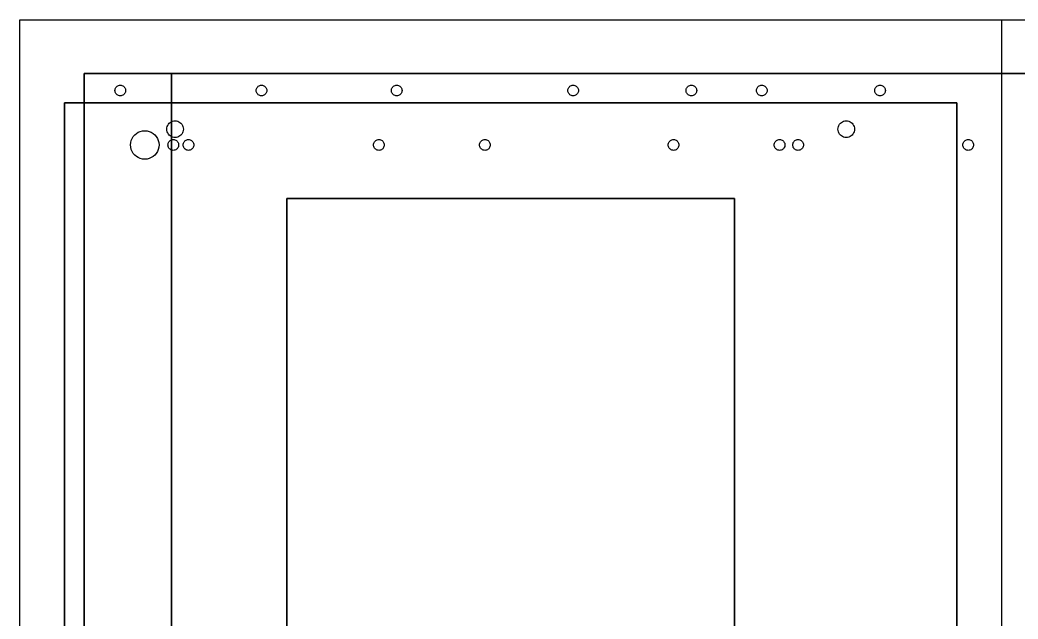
# Model space of a CAD drawing. Header units: metres. Extents: x 0 to 978, y 848 to 2000.
# Drawn here: x 0 to 292.9, y 1824.3 to 2000 of the extents above; entities that cross this region are included whole.
import ezdxf

# ---------------------------------------------------------------- set-up
doc = ezdxf.new("R2010")
doc.units = ezdxf.units.M

msp = doc.modelspace()

# ---------------------------------------------------------------- linework, layer by layer
for p, q in [((0, 2000), (288, 2000)), ((0, 1465.04), (0, 2000)), ((0, 2000), (414.72, 2000)), ((0, 1654.4), (0, 2000)), ((0, 2000), (414.72, 2000)), ((0, 1654.4), (0, 2000)), ((0, 2000), (978.48, 2000)), ((0, 1654.4), (0, 2000)), ((0, 2000), (414.72, 2000)), ((0, 1654.4), (0, 2000)), ((0, 2000), (414.72, 2000)), ((0, 1654.4), (0, 2000)), ((0, 2000), (414.72, 2000)), ((0, 1654.4), (0, 2000)), ((0, 2000), (414.72, 2000)), ((0, 1654.4), (0, 2000)), ((0, 2000), (288, 2000)), ((0, 1465.04), (0, 2000)), ((0, 2000), (288, 2000)), ((0, 848), (0, 2000)), ((0, 2000), (288, 2000)), ((0, 848), (0, 2000)), ((288, 2000), (288, 1465.04)), ((288, 2000), (288, 1465.04)), ((288, 2000), (288, 848)), ((288, 2000), (288, 848)), ((395.87, 1984.29), (18.85, 1984.29)), ((18.85, 1984.29), (18.85, 1984.29)), ((18.85, 1984.29), (395.87, 1984.29)), ((18.85, 1670.11), (18.85, 1984.29)), ((18.85, 1984.29), (18.85, 1984.29)), ((18.85, 1984.29), (18.85, 1670.11)), ((395.87, 1984.29), (18.85, 1984.29)), ((18.85, 1984.29), (18.85, 1670.11)), ((395.87, 1984.29), (18.85, 1984.29)), ((18.85, 1984.29), (18.85, 1670.11)), ((18.85, 1670.11), (18.85, 1984.29)), ((18.85, 1984.29), (18.85, 1984.29)), ((18.85, 1984.29), (18.85, 1670.11)), ((18.85, 1670.11), (18.85, 1984.29)), ((18.85, 1984.29), (395.87, 1984.29)), ((18.85, 1984.29), (395.87, 1984.29)), ((395.87, 1984.29), (18.85, 1984.29)), ((18.85, 1670.11), (18.85, 1984.29)), ((18.85, 1984.29), (395.87, 1984.29)), ((395.87, 1984.29), (18.85, 1984.29)), ((18.85, 1984.29), (18.85, 1670.11)), ((395.87, 1984.29), (18.85, 1984.29)), ((18.85, 1984.29), (18.85, 1984.29)), ((18.85, 1984.29), (395.87, 1984.29)), ((18.85, 1670.11), (18.85, 1984.29)), ((18.85, 1984.29), (18.85, 1984.29)), ((18.85, 1984.29), (18.85, 1670.11)), ((395.87, 1984.29), (18.85, 1984.29)), ((18.85, 1984.29), (18.85, 1670.11)), ((395.87, 1984.29), (18.85, 1984.29)), ((18.85, 1984.29), (18.85, 1984.29)), ((18.85, 1984.29), (395.87, 1984.29)), ((18.85, 1670.11), (18.85, 1984.29)), ((18.85, 1984.29), (18.85, 1984.29)), ((18.85, 1984.29), (18.85, 1670.11)), ((395.87, 1984.29), (18.85, 1984.29)), ((18.85, 1984.29), (18.85, 1670.11)), ((395.87, 1984.29), (18.85, 1984.29)), ((18.85, 1984.29), (18.85, 1670.11)), ((395.87, 1984.29), (18.85, 1984.29)), ((18.85, 1984.29), (18.85, 1984.29)), ((18.85, 1984.29), (395.87, 1984.29)), ((18.85, 1670.11), (18.85, 1984.29)), ((18.85, 1984.29), (18.85, 1984.29)), ((18.85, 1984.29), (18.85, 1670.11)), ((395.87, 1984.29), (18.85, 1984.29)), ((18.85, 1984.29), (18.85, 1670.11)), ((395.87, 1984.29), (18.85, 1984.29)), ((18.85, 1984.29), (18.85, 1670.11)), ((395.87, 1984.29), (18.85, 1984.29)), ((18.85, 1984.29), (18.85, 1984.29)), ((18.85, 1984.29), (395.87, 1984.29)), ((18.85, 1670.11), (18.85, 1984.29)), ((18.85, 1984.29), (18.85, 1984.29)), ((18.85, 1984.29), (18.85, 1670.11)), ((395.87, 1984.29), (18.85, 1984.29)), ((18.85, 1984.29), (18.85, 1670.11)), ((395.87, 1984.29), (18.85, 1984.29)), ((18.85, 1984.29), (18.85, 1670.11)), ((44.48, 1670.11), (44.48, 1984.29)), ((44.48, 1984.29), (44.48, 1984.29)), ((44.48, 1984.29), (44.48, 1670.11)), ((934, 1984.29), (44.48, 1984.29)), ((44.48, 1984.29), (44.48, 1984.29)), ((44.48, 1984.29), (934, 1984.29)), ((44.48, 1670.11), (44.48, 1984.29)), ((44.48, 1984.29), (934, 1984.29)), ((934, 1984.29), (44.48, 1984.29)), ((44.48, 1984.29), (44.48, 1670.11)), ((13.09, 1975.68), (13.09, 1975.68)), ((13.09, 1975.68), (274.91, 1975.68)), ((274.91, 1975.68), (13.09, 1975.68)), ((13.09, 1489.36), (13.09, 1975.68)), ((13.09, 1975.68), (13.09, 1975.68)), ((13.09, 1975.68), (13.09, 1489.36)), ((13.09, 1489.36), (13.09, 1975.68)), ((13.09, 1975.68), (274.91, 1975.68)), ((13.09, 1489.36), (13.09, 1975.68)), ((13.09, 1975.68), (274.91, 1975.68)), ((13.09, 1975.68), (13.09, 1975.68)), ((13.09, 1975.68), (274.91, 1975.68)), ((274.91, 1975.68), (13.09, 1975.68)), ((13.09, 1489.36), (13.09, 1975.68)), ((13.09, 1975.68), (13.09, 1975.68)), ((13.09, 1975.68), (13.09, 1489.36)), ((13.09, 1489.36), (13.09, 1975.68)), ((13.09, 1975.68), (274.91, 1975.68)), ((13.09, 1489.36), (13.09, 1975.68)), ((13.09, 1975.68), (274.91, 1975.68)), ((274.91, 1975.68), (274.91, 1975.68)), ((274.91, 1489.36), (274.91, 1975.68)), ((274.91, 1975.68), (274.91, 1975.68)), ((274.91, 1975.68), (274.91, 1489.36)), ((274.91, 1975.68), (274.91, 1489.36)), ((274.91, 1975.68), (274.91, 1489.36)), ((274.91, 1975.68), (274.91, 1975.68)), ((274.91, 1489.36), (274.91, 1975.68)), ((274.91, 1975.68), (274.91, 1975.68)), ((274.91, 1975.68), (274.91, 1489.36)), ((274.91, 1975.68), (274.91, 1489.36)), ((274.91, 1975.68), (274.91, 1489.36)), ((78.32, 1947.64), (78.32, 900.36)), ((78.32, 900.36), (78.32, 1947.64)), ((78.32, 1947.64), (78.32, 900.36)), ((209.68, 1947.64), (78.32, 1947.64)), ((78.32, 1947.64), (209.68, 1947.64)), ((209.68, 1947.64), (78.32, 1947.64)), ((78.32, 1947.64), (78.32, 900.36)), ((209.68, 1947.64), (78.32, 1947.64)), ((78.32, 900.36), (78.32, 1947.64)), ((78.32, 1947.64), (209.68, 1947.64)), ((209.68, 1947.64), (78.32, 1947.64)), ((78.32, 1947.64), (78.32, 1947.64)), ((78.32, 1947.64), (209.68, 1947.64)), ((78.32, 1947.64), (78.32, 1947.64)), ((78.32, 1947.64), (78.32, 900.36)), ((78.32, 900.36), (78.32, 1947.64)), ((78.32, 900.36), (78.32, 1947.64)), ((78.32, 1947.64), (209.68, 1947.64)), ((209.68, 900.36), (209.68, 1947.64)), ((209.68, 1947.64), (209.68, 1947.64)), ((209.68, 1947.64), (209.68, 900.36)), ((209.68, 900.36), (209.68, 1947.64)), ((209.68, 900.36), (209.68, 1947.64)), ((209.68, 1947.64), (209.68, 1947.64)), ((209.68, 1947.64), (209.68, 900.36)), ((209.68, 900.36), (209.68, 1947.64)), ((209.68, 1947.64), (209.68, 900.36)), ((209.68, 1947.64), (209.68, 1947.64)), ((209.68, 1947.64), (209.68, 900.36))]:
    msp.add_line(p, q)
for points in [[(27.87, 1979.32), (27.89, 1979.57), (27.95, 1979.81), (28.05, 1980.04), (28.17, 1980.24), (28.33, 1980.43), (28.51, 1980.58), (28.72, 1980.71), (28.94, 1980.81), (29.19, 1980.87), (29.44, 1980.89)], [(29.44, 1980.89), (29.69, 1980.87), (29.94, 1980.81), (30.16, 1980.71), (30.37, 1980.58), (30.55, 1980.43), (30.71, 1980.24), (30.83, 1980.04), (30.93, 1979.81), (30.99, 1979.57), (31.01, 1979.32)], [(69.31, 1979.32), (69.33, 1979.57), (69.39, 1979.81), (69.49, 1980.04), (69.61, 1980.24), (69.77, 1980.43), (69.95, 1980.58), (70.16, 1980.71), (70.38, 1980.81), (70.63, 1980.87), (70.88, 1980.89)], [(70.88, 1980.89), (71.13, 1980.87), (71.38, 1980.81), (71.6, 1980.71), (71.81, 1980.58), (71.99, 1980.43), (72.15, 1980.24), (72.27, 1980.04), (72.37, 1979.81), (72.43, 1979.57), (72.45, 1979.32)], [(108.99, 1979.32), (109.01, 1979.57), (109.07, 1979.81), (109.16, 1980.04), (109.29, 1980.24), (109.45, 1980.43), (109.63, 1980.58), (109.84, 1980.71), (110.06, 1980.81), (110.3, 1980.87), (110.56, 1980.89)], [(110.56, 1980.89), (110.81, 1980.87), (111.05, 1980.81), (111.28, 1980.71), (111.48, 1980.58), (111.67, 1980.43), (111.82, 1980.24), (111.95, 1980.04), (112.05, 1979.81), (112.1, 1979.57), (112.12, 1979.32)], [(160.76, 1979.32), (160.78, 1979.57), (160.84, 1979.81), (160.93, 1980.04), (161.06, 1980.24), (161.22, 1980.43), (161.4, 1980.58), (161.6, 1980.71), (161.83, 1980.81), (162.07, 1980.87), (162.32, 1980.89)], [(162.32, 1980.89), (162.58, 1980.87), (162.82, 1980.81), (163.05, 1980.71), (163.25, 1980.58), (163.43, 1980.43), (163.59, 1980.24), (163.72, 1980.04), (163.81, 1979.81), (163.87, 1979.57), (163.89, 1979.32)], [(195.46, 1979.32), (195.48, 1979.57), (195.54, 1979.81), (195.64, 1980.04), (195.77, 1980.24), (195.92, 1980.43), (196.11, 1980.58), (196.31, 1980.71), (196.54, 1980.81), (196.78, 1980.87), (197.03, 1980.89)], [(197.03, 1980.89), (197.29, 1980.87), (197.53, 1980.81), (197.75, 1980.71), (197.96, 1980.58), (198.14, 1980.43), (198.3, 1980.24), (198.43, 1980.04), (198.52, 1979.81), (198.58, 1979.57), (198.6, 1979.32)], [(216.12, 1979.32), (216.14, 1979.57), (216.2, 1979.81), (216.29, 1980.04), (216.42, 1980.24), (216.58, 1980.43), (216.76, 1980.58), (216.97, 1980.71), (217.19, 1980.81), (217.43, 1980.87), (217.69, 1980.89)], [(216.12, 1979.32), (216.14, 1979.57), (216.2, 1979.81), (216.29, 1980.04), (216.42, 1980.24), (216.58, 1980.43), (216.76, 1980.58), (216.97, 1980.71), (217.19, 1980.81), (217.43, 1980.87), (217.69, 1980.89)], [(216.12, 1979.32), (216.14, 1979.57), (216.2, 1979.81), (216.29, 1980.04), (216.42, 1980.24), (216.58, 1980.43), (216.76, 1980.58), (216.97, 1980.71), (217.19, 1980.81), (217.43, 1980.87), (217.69, 1980.89)], [(217.69, 1980.89), (217.94, 1980.87), (218.18, 1980.81), (218.41, 1980.71), (218.61, 1980.58), (218.8, 1980.43), (218.95, 1980.24), (219.08, 1980.04), (219.18, 1979.81), (219.24, 1979.57), (219.26, 1979.32)], [(217.69, 1980.89), (217.94, 1980.87), (218.18, 1980.81), (218.41, 1980.71), (218.61, 1980.58), (218.8, 1980.43), (218.95, 1980.24), (219.08, 1980.04), (219.18, 1979.81), (219.24, 1979.57), (219.26, 1979.32)], [(217.69, 1980.89), (217.94, 1980.87), (218.18, 1980.81), (218.41, 1980.71), (218.61, 1980.58), (218.8, 1980.43), (218.95, 1980.24), (219.08, 1980.04), (219.18, 1979.81), (219.24, 1979.57), (219.26, 1979.32)], [(250.83, 1979.32), (250.85, 1979.57), (250.91, 1979.81), (251, 1980.04), (251.13, 1980.24), (251.29, 1980.43), (251.47, 1980.58), (251.67, 1980.71), (251.9, 1980.81), (252.14, 1980.87), (252.4, 1980.89)], [(250.83, 1979.32), (250.85, 1979.57), (250.91, 1979.81), (251, 1980.04), (251.13, 1980.24), (251.29, 1980.43), (251.47, 1980.58), (251.67, 1980.71), (251.9, 1980.81), (252.14, 1980.87), (252.4, 1980.89)], [(250.83, 1979.32), (250.85, 1979.57), (250.91, 1979.81), (251, 1980.04), (251.13, 1980.24), (251.29, 1980.43), (251.47, 1980.58), (251.67, 1980.71), (251.9, 1980.81), (252.14, 1980.87), (252.4, 1980.89)], [(252.4, 1980.89), (252.65, 1980.87), (252.89, 1980.81), (253.12, 1980.71), (253.32, 1980.58), (253.5, 1980.43), (253.66, 1980.24), (253.79, 1980.04), (253.88, 1979.81), (253.94, 1979.57), (253.96, 1979.32)], [(252.4, 1980.89), (252.65, 1980.87), (252.89, 1980.81), (253.12, 1980.71), (253.32, 1980.58), (253.5, 1980.43), (253.66, 1980.24), (253.79, 1980.04), (253.88, 1979.81), (253.94, 1979.57), (253.96, 1979.32)], [(252.4, 1980.89), (252.65, 1980.87), (252.89, 1980.81), (253.12, 1980.71), (253.32, 1980.58), (253.5, 1980.43), (253.66, 1980.24), (253.79, 1980.04), (253.88, 1979.81), (253.94, 1979.57), (253.96, 1979.32)], [(29.44, 1977.75), (29.19, 1977.77), (28.94, 1977.83), (28.72, 1977.92), (28.51, 1978.05), (28.33, 1978.21), (28.17, 1978.39), (28.05, 1978.59), (27.95, 1978.82), (27.89, 1979.06), (27.87, 1979.32)], [(31.01, 1979.32), (30.99, 1979.06), (30.93, 1978.82), (30.83, 1978.59), (30.71, 1978.39), (30.55, 1978.21), (30.37, 1978.05), (30.16, 1977.92), (29.94, 1977.83), (29.69, 1977.77), (29.44, 1977.75)], [(70.88, 1977.75), (70.63, 1977.77), (70.38, 1977.83), (70.16, 1977.92), (69.95, 1978.05), (69.77, 1978.21), (69.61, 1978.39), (69.49, 1978.59), (69.39, 1978.82), (69.33, 1979.06), (69.31, 1979.32)], [(72.45, 1979.32), (72.43, 1979.06), (72.37, 1978.82), (72.27, 1978.59), (72.15, 1978.39), (71.99, 1978.21), (71.81, 1978.05), (71.6, 1977.92), (71.38, 1977.83), (71.13, 1977.77), (70.88, 1977.75)], [(110.56, 1977.75), (110.3, 1977.77), (110.06, 1977.83), (109.84, 1977.92), (109.63, 1978.05), (109.45, 1978.21), (109.29, 1978.39), (109.16, 1978.59), (109.07, 1978.82), (109.01, 1979.06), (108.99, 1979.32)], [(112.12, 1979.32), (112.1, 1979.06), (112.05, 1978.82), (111.95, 1978.59), (111.82, 1978.39), (111.67, 1978.21), (111.48, 1978.05), (111.28, 1977.92), (111.05, 1977.83), (110.81, 1977.77), (110.56, 1977.75)], [(162.32, 1977.75), (162.07, 1977.77), (161.83, 1977.83), (161.6, 1977.92), (161.4, 1978.05), (161.22, 1978.21), (161.06, 1978.39), (160.93, 1978.59), (160.84, 1978.82), (160.78, 1979.06), (160.76, 1979.32)], [(163.89, 1979.32), (163.87, 1979.06), (163.81, 1978.82), (163.72, 1978.59), (163.59, 1978.39), (163.43, 1978.21), (163.25, 1978.05), (163.05, 1977.92), (162.82, 1977.83), (162.58, 1977.77), (162.32, 1977.75)], [(197.03, 1977.75), (196.78, 1977.77), (196.54, 1977.83), (196.31, 1977.92), (196.11, 1978.05), (195.92, 1978.21), (195.77, 1978.39), (195.64, 1978.59), (195.54, 1978.82), (195.48, 1979.06), (195.46, 1979.32)], [(198.6, 1979.32), (198.58, 1979.06), (198.52, 1978.82), (198.43, 1978.59), (198.3, 1978.39), (198.14, 1978.21), (197.96, 1978.05), (197.75, 1977.92), (197.53, 1977.83), (197.29, 1977.77), (197.03, 1977.75)], [(217.69, 1977.75), (217.43, 1977.77), (217.19, 1977.83), (216.97, 1977.92), (216.76, 1978.05), (216.58, 1978.21), (216.42, 1978.39), (216.29, 1978.59), (216.2, 1978.82), (216.14, 1979.06), (216.12, 1979.32)], [(217.69, 1977.75), (217.43, 1977.77), (217.19, 1977.83), (216.97, 1977.92), (216.76, 1978.05), (216.58, 1978.21), (216.42, 1978.39), (216.29, 1978.59), (216.2, 1978.82), (216.14, 1979.06), (216.12, 1979.32)], [(217.69, 1977.75), (217.43, 1977.77), (217.19, 1977.83), (216.97, 1977.92), (216.76, 1978.05), (216.58, 1978.21), (216.42, 1978.39), (216.29, 1978.59), (216.2, 1978.82), (216.14, 1979.06), (216.12, 1979.32)], [(219.26, 1979.32), (219.24, 1979.06), (219.18, 1978.82), (219.08, 1978.59), (218.95, 1978.39), (218.8, 1978.21), (218.61, 1978.05), (218.41, 1977.92), (218.18, 1977.83), (217.94, 1977.77), (217.69, 1977.75)], [(219.26, 1979.32), (219.24, 1979.06), (219.18, 1978.82), (219.08, 1978.59), (218.95, 1978.39), (218.8, 1978.21), (218.61, 1978.05), (218.41, 1977.92), (218.18, 1977.83), (217.94, 1977.77), (217.69, 1977.75)], [(219.26, 1979.32), (219.24, 1979.06), (219.18, 1978.82), (219.08, 1978.59), (218.95, 1978.39), (218.8, 1978.21), (218.61, 1978.05), (218.41, 1977.92), (218.18, 1977.83), (217.94, 1977.77), (217.69, 1977.75)], [(252.4, 1977.75), (252.14, 1977.77), (251.9, 1977.83), (251.67, 1977.92), (251.47, 1978.05), (251.29, 1978.21), (251.13, 1978.39), (251, 1978.59), (250.91, 1978.82), (250.85, 1979.06), (250.83, 1979.32)], [(252.4, 1977.75), (252.14, 1977.77), (251.9, 1977.83), (251.67, 1977.92), (251.47, 1978.05), (251.29, 1978.21), (251.13, 1978.39), (251, 1978.59), (250.91, 1978.82), (250.85, 1979.06), (250.83, 1979.32)], [(252.4, 1977.75), (252.14, 1977.77), (251.9, 1977.83), (251.67, 1977.92), (251.47, 1978.05), (251.29, 1978.21), (251.13, 1978.39), (251, 1978.59), (250.91, 1978.82), (250.85, 1979.06), (250.83, 1979.32)], [(253.96, 1979.32), (253.94, 1979.06), (253.88, 1978.82), (253.79, 1978.59), (253.66, 1978.39), (253.5, 1978.21), (253.32, 1978.05), (253.12, 1977.92), (252.89, 1977.83), (252.65, 1977.77), (252.4, 1977.75)], [(253.96, 1979.32), (253.94, 1979.06), (253.88, 1978.82), (253.79, 1978.59), (253.66, 1978.39), (253.5, 1978.21), (253.32, 1978.05), (253.12, 1977.92), (252.89, 1977.83), (252.65, 1977.77), (252.4, 1977.75)], [(253.96, 1979.32), (253.94, 1979.06), (253.88, 1978.82), (253.79, 1978.59), (253.66, 1978.39), (253.5, 1978.21), (253.32, 1978.05), (253.12, 1977.92), (252.89, 1977.83), (252.65, 1977.77), (252.4, 1977.75)], [(43.09, 1967.98), (43.12, 1968.38), (43.22, 1968.75), (43.36, 1969.1), (43.56, 1969.42), (43.8, 1969.7), (44.09, 1969.95), (44.41, 1970.14), (44.76, 1970.29), (45.13, 1970.38), (45.52, 1970.42)], [(43.09, 1967.98), (43.12, 1968.38), (43.22, 1968.75), (43.36, 1969.1), (43.56, 1969.42), (43.8, 1969.7), (44.09, 1969.95), (44.41, 1970.14), (44.76, 1970.29), (45.13, 1970.38), (45.52, 1970.42)], [(43.09, 1967.98), (43.12, 1968.38), (43.22, 1968.75), (43.36, 1969.1), (43.56, 1969.42), (43.8, 1969.7), (44.09, 1969.95), (44.41, 1970.14), (44.76, 1970.29), (45.13, 1970.38), (45.52, 1970.42)], [(43.09, 1967.98), (43.12, 1968.38), (43.22, 1968.75), (43.36, 1969.1), (43.56, 1969.42), (43.8, 1969.7), (44.09, 1969.95), (44.41, 1970.14), (44.76, 1970.29), (45.13, 1970.38), (45.52, 1970.42)], [(45.52, 1970.42), (45.92, 1970.38), (46.29, 1970.29), (46.64, 1970.14), (46.96, 1969.95), (47.24, 1969.7), (47.49, 1969.42), (47.69, 1969.1), (47.83, 1968.75), (47.92, 1968.38), (47.96, 1967.98)], [(45.52, 1970.42), (45.92, 1970.38), (46.29, 1970.29), (46.64, 1970.14), (46.96, 1969.95), (47.24, 1969.7), (47.49, 1969.42), (47.69, 1969.1), (47.83, 1968.75), (47.92, 1968.38), (47.96, 1967.98)], [(45.52, 1970.42), (45.92, 1970.38), (46.29, 1970.29), (46.64, 1970.14), (46.96, 1969.95), (47.24, 1969.7), (47.49, 1969.42), (47.69, 1969.1), (47.83, 1968.75), (47.92, 1968.38), (47.96, 1967.98)], [(45.52, 1970.42), (45.92, 1970.38), (46.29, 1970.29), (46.64, 1970.14), (46.96, 1969.95), (47.24, 1969.7), (47.49, 1969.42), (47.69, 1969.1), (47.83, 1968.75), (47.92, 1968.38), (47.96, 1967.98)], [(240.04, 1967.98), (240.08, 1968.38), (240.17, 1968.75), (240.31, 1969.1), (240.51, 1969.42), (240.76, 1969.7), (241.04, 1969.95), (241.36, 1970.14), (241.71, 1970.29), (242.08, 1970.38), (242.48, 1970.42)], [(240.04, 1967.98), (240.08, 1968.38), (240.17, 1968.75), (240.31, 1969.1), (240.51, 1969.42), (240.76, 1969.7), (241.04, 1969.95), (241.36, 1970.14), (241.71, 1970.29), (242.08, 1970.38), (242.48, 1970.42)], [(240.04, 1967.98), (240.08, 1968.38), (240.17, 1968.75), (240.31, 1969.1), (240.51, 1969.42), (240.76, 1969.7), (241.04, 1969.95), (241.36, 1970.14), (241.71, 1970.29), (242.08, 1970.38), (242.48, 1970.42)], [(240.04, 1967.98), (240.08, 1968.38), (240.17, 1968.75), (240.31, 1969.1), (240.51, 1969.42), (240.76, 1969.7), (241.04, 1969.95), (241.36, 1970.14), (241.71, 1970.29), (242.08, 1970.38), (242.48, 1970.42)], [(242.48, 1970.42), (242.87, 1970.38), (243.24, 1970.29), (243.59, 1970.14), (243.91, 1969.95), (244.2, 1969.7), (244.44, 1969.42), (244.64, 1969.1), (244.78, 1968.75), (244.88, 1968.38), (244.91, 1967.98)], [(242.48, 1970.42), (242.87, 1970.38), (243.24, 1970.29), (243.59, 1970.14), (243.91, 1969.95), (244.2, 1969.7), (244.44, 1969.42), (244.64, 1969.1), (244.78, 1968.75), (244.88, 1968.38), (244.91, 1967.98)], [(242.48, 1970.42), (242.87, 1970.38), (243.24, 1970.29), (243.59, 1970.14), (243.91, 1969.95), (244.2, 1969.7), (244.44, 1969.42), (244.64, 1969.1), (244.78, 1968.75), (244.88, 1968.38), (244.91, 1967.98)], [(242.48, 1970.42), (242.87, 1970.38), (243.24, 1970.29), (243.59, 1970.14), (243.91, 1969.95), (244.2, 1969.7), (244.44, 1969.42), (244.64, 1969.1), (244.78, 1968.75), (244.88, 1968.38), (244.91, 1967.98)], [(32.45, 1963.35), (32.5, 1964.02), (32.66, 1964.67), (32.91, 1965.27), (33.25, 1965.82), (33.67, 1966.31), (34.16, 1966.73), (34.71, 1967.07), (35.31, 1967.32), (35.95, 1967.48), (36.63, 1967.53)], [(32.45, 1963.35), (32.5, 1964.02), (32.66, 1964.67), (32.91, 1965.27), (33.25, 1965.82), (33.67, 1966.31), (34.16, 1966.73), (34.71, 1967.07), (35.31, 1967.32), (35.95, 1967.48), (36.63, 1967.53)], [(32.45, 1963.35), (32.5, 1964.02), (32.66, 1964.67), (32.91, 1965.27), (33.25, 1965.82), (33.67, 1966.31), (34.16, 1966.73), (34.71, 1967.07), (35.31, 1967.32), (35.95, 1967.48), (36.63, 1967.53)], [(32.45, 1963.35), (32.5, 1964.02), (32.66, 1964.67), (32.91, 1965.27), (33.25, 1965.82), (33.67, 1966.31), (34.16, 1966.73), (34.71, 1967.07), (35.31, 1967.32), (35.95, 1967.48), (36.63, 1967.53)], [(32.45, 1963.35), (32.5, 1964.02), (32.66, 1964.67), (32.91, 1965.27), (33.25, 1965.82), (33.67, 1966.31), (34.16, 1966.73), (34.71, 1967.07), (35.31, 1967.32), (35.95, 1967.48), (36.63, 1967.53)], [(36.63, 1967.53), (37.31, 1967.48), (37.95, 1967.32), (38.55, 1967.07), (39.1, 1966.73), (39.59, 1966.31), (40.01, 1965.82), (40.35, 1965.27), (40.6, 1964.67), (40.76, 1964.02), (40.81, 1963.35)], [(36.63, 1967.53), (37.31, 1967.48), (37.95, 1967.32), (38.55, 1967.07), (39.1, 1966.73), (39.59, 1966.31), (40.01, 1965.82), (40.35, 1965.27), (40.6, 1964.67), (40.76, 1964.02), (40.81, 1963.35)], [(36.63, 1967.53), (37.31, 1967.48), (37.95, 1967.32), (38.55, 1967.07), (39.1, 1966.73), (39.59, 1966.31), (40.01, 1965.82), (40.35, 1965.27), (40.6, 1964.67), (40.76, 1964.02), (40.81, 1963.35)], [(36.63, 1967.53), (37.31, 1967.48), (37.95, 1967.32), (38.55, 1967.07), (39.1, 1966.73), (39.59, 1966.31), (40.01, 1965.82), (40.35, 1965.27), (40.6, 1964.67), (40.76, 1964.02), (40.81, 1963.35)], [(36.63, 1967.53), (37.31, 1967.48), (37.95, 1967.32), (38.55, 1967.07), (39.1, 1966.73), (39.59, 1966.31), (40.01, 1965.82), (40.35, 1965.27), (40.6, 1964.67), (40.76, 1964.02), (40.81, 1963.35)], [(45.52, 1965.55), (45.13, 1965.58), (44.76, 1965.68), (44.41, 1965.82), (44.09, 1966.02), (43.8, 1966.26), (43.56, 1966.55), (43.36, 1966.87), (43.22, 1967.21), (43.12, 1967.59), (43.09, 1967.98)], [(45.52, 1965.55), (45.13, 1965.58), (44.76, 1965.68), (44.41, 1965.82), (44.09, 1966.02), (43.8, 1966.26), (43.56, 1966.55), (43.36, 1966.87), (43.22, 1967.21), (43.12, 1967.59), (43.09, 1967.98)], [(45.52, 1965.55), (45.13, 1965.58), (44.76, 1965.68), (44.41, 1965.82), (44.09, 1966.02), (43.8, 1966.26), (43.56, 1966.55), (43.36, 1966.87), (43.22, 1967.21), (43.12, 1967.59), (43.09, 1967.98)], [(45.52, 1965.55), (45.13, 1965.58), (44.76, 1965.68), (44.41, 1965.82), (44.09, 1966.02), (43.8, 1966.26), (43.56, 1966.55), (43.36, 1966.87), (43.22, 1967.21), (43.12, 1967.59), (43.09, 1967.98)], [(47.96, 1967.98), (47.92, 1967.59), (47.83, 1967.21), (47.69, 1966.87), (47.49, 1966.55), (47.24, 1966.26), (46.96, 1966.02), (46.64, 1965.82), (46.29, 1965.68), (45.92, 1965.58), (45.52, 1965.55)], [(47.96, 1967.98), (47.92, 1967.59), (47.83, 1967.21), (47.69, 1966.87), (47.49, 1966.55), (47.24, 1966.26), (46.96, 1966.02), (46.64, 1965.82), (46.29, 1965.68), (45.92, 1965.58), (45.52, 1965.55)], [(47.96, 1967.98), (47.92, 1967.59), (47.83, 1967.21), (47.69, 1966.87), (47.49, 1966.55), (47.24, 1966.26), (46.96, 1966.02), (46.64, 1965.82), (46.29, 1965.68), (45.92, 1965.58), (45.52, 1965.55)], [(47.96, 1967.98), (47.92, 1967.59), (47.83, 1967.21), (47.69, 1966.87), (47.49, 1966.55), (47.24, 1966.26), (46.96, 1966.02), (46.64, 1965.82), (46.29, 1965.68), (45.92, 1965.58), (45.52, 1965.55)], [(242.48, 1965.55), (242.08, 1965.58), (241.71, 1965.68), (241.36, 1965.82), (241.04, 1966.02), (240.76, 1966.26), (240.51, 1966.55), (240.31, 1966.87), (240.17, 1967.21), (240.08, 1967.59), (240.04, 1967.98)], [(242.48, 1965.55), (242.08, 1965.58), (241.71, 1965.68), (241.36, 1965.82), (241.04, 1966.02), (240.76, 1966.26), (240.51, 1966.55), (240.31, 1966.87), (240.17, 1967.21), (240.08, 1967.59), (240.04, 1967.98)], [(242.48, 1965.55), (242.08, 1965.58), (241.71, 1965.68), (241.36, 1965.82), (241.04, 1966.02), (240.76, 1966.26), (240.51, 1966.55), (240.31, 1966.87), (240.17, 1967.21), (240.08, 1967.59), (240.04, 1967.98)], [(242.48, 1965.55), (242.08, 1965.58), (241.71, 1965.68), (241.36, 1965.82), (241.04, 1966.02), (240.76, 1966.26), (240.51, 1966.55), (240.31, 1966.87), (240.17, 1967.21), (240.08, 1967.59), (240.04, 1967.98)], [(244.91, 1967.98), (244.88, 1967.59), (244.78, 1967.21), (244.64, 1966.87), (244.44, 1966.55), (244.2, 1966.26), (243.91, 1966.02), (243.59, 1965.82), (243.24, 1965.68), (242.87, 1965.58), (242.48, 1965.55)], [(244.91, 1967.98), (244.88, 1967.59), (244.78, 1967.21), (244.64, 1966.87), (244.44, 1966.55), (244.2, 1966.26), (243.91, 1966.02), (243.59, 1965.82), (243.24, 1965.68), (242.87, 1965.58), (242.48, 1965.55)], [(244.91, 1967.98), (244.88, 1967.59), (244.78, 1967.21), (244.64, 1966.87), (244.44, 1966.55), (244.2, 1966.26), (243.91, 1966.02), (243.59, 1965.82), (243.24, 1965.68), (242.87, 1965.58), (242.48, 1965.55)], [(244.91, 1967.98), (244.88, 1967.59), (244.78, 1967.21), (244.64, 1966.87), (244.44, 1966.55), (244.2, 1966.26), (243.91, 1966.02), (243.59, 1965.82), (243.24, 1965.68), (242.87, 1965.58), (242.48, 1965.55)], [(36.63, 1959.16), (35.95, 1959.21), (35.31, 1959.37), (34.71, 1959.62), (34.16, 1959.96), (33.67, 1960.38), (33.25, 1960.87), (32.91, 1961.42), (32.66, 1962.02), (32.5, 1962.67), (32.45, 1963.35)], [(36.63, 1959.16), (35.95, 1959.21), (35.31, 1959.37), (34.71, 1959.62), (34.16, 1959.96), (33.67, 1960.38), (33.25, 1960.87), (32.91, 1961.42), (32.66, 1962.02), (32.5, 1962.67), (32.45, 1963.35)], [(36.63, 1959.16), (35.95, 1959.21), (35.31, 1959.37), (34.71, 1959.62), (34.16, 1959.96), (33.67, 1960.38), (33.25, 1960.87), (32.91, 1961.42), (32.66, 1962.02), (32.5, 1962.67), (32.45, 1963.35)], [(36.63, 1959.16), (35.95, 1959.21), (35.31, 1959.37), (34.71, 1959.62), (34.16, 1959.96), (33.67, 1960.38), (33.25, 1960.87), (32.91, 1961.42), (32.66, 1962.02), (32.5, 1962.67), (32.45, 1963.35)], [(36.63, 1959.16), (35.95, 1959.21), (35.31, 1959.37), (34.71, 1959.62), (34.16, 1959.96), (33.67, 1960.38), (33.25, 1960.87), (32.91, 1961.42), (32.66, 1962.02), (32.5, 1962.67), (32.45, 1963.35)], [(40.81, 1963.35), (40.76, 1962.67), (40.6, 1962.02), (40.35, 1961.42), (40.01, 1960.87), (39.59, 1960.38), (39.1, 1959.96), (38.55, 1959.62), (37.95, 1959.37), (37.31, 1959.21), (36.63, 1959.16)], [(40.81, 1963.35), (40.76, 1962.67), (40.6, 1962.02), (40.35, 1961.42), (40.01, 1960.87), (39.59, 1960.38), (39.1, 1959.96), (38.55, 1959.62), (37.95, 1959.37), (37.31, 1959.21), (36.63, 1959.16)], [(40.81, 1963.35), (40.76, 1962.67), (40.6, 1962.02), (40.35, 1961.42), (40.01, 1960.87), (39.59, 1960.38), (39.1, 1959.96), (38.55, 1959.62), (37.95, 1959.37), (37.31, 1959.21), (36.63, 1959.16)], [(40.81, 1963.35), (40.76, 1962.67), (40.6, 1962.02), (40.35, 1961.42), (40.01, 1960.87), (39.59, 1960.38), (39.1, 1959.96), (38.55, 1959.62), (37.95, 1959.37), (37.31, 1959.21), (36.63, 1959.16)], [(40.81, 1963.35), (40.76, 1962.67), (40.6, 1962.02), (40.35, 1961.42), (40.01, 1960.87), (39.59, 1960.38), (39.1, 1959.96), (38.55, 1959.62), (37.95, 1959.37), (37.31, 1959.21), (36.63, 1959.16)], [(43.43, 1963.35), (43.45, 1963.6), (43.51, 1963.84), (43.6, 1964.07), (43.73, 1964.27), (43.89, 1964.46), (44.07, 1964.61), (44.28, 1964.74), (44.5, 1964.84), (44.74, 1964.9), (45, 1964.92)], [(45, 1961.77), (44.74, 1961.8), (44.5, 1961.85), (44.28, 1961.95), (44.07, 1962.08), (43.89, 1962.23), (43.73, 1962.42), (43.6, 1962.62), (43.51, 1962.85), (43.45, 1963.09), (43.43, 1963.35)], [(45, 1964.92), (45.25, 1964.9), (45.49, 1964.84), (45.72, 1964.74), (45.92, 1964.61), (46.11, 1964.46), (46.26, 1964.27), (46.39, 1964.07), (46.49, 1963.84), (46.54, 1963.6), (46.57, 1963.35)], [(46.57, 1963.35), (46.54, 1963.09), (46.49, 1962.85), (46.39, 1962.62), (46.26, 1962.42), (46.11, 1962.23), (45.92, 1962.08), (45.72, 1961.95), (45.49, 1961.85), (45.25, 1961.8), (45, 1961.77)], [(47.88, 1963.35), (47.9, 1963.6), (47.96, 1963.84), (48.05, 1964.07), (48.18, 1964.27), (48.34, 1964.46), (48.52, 1964.61), (48.73, 1964.74), (48.95, 1964.84), (49.19, 1964.9), (49.45, 1964.92)], [(49.45, 1961.77), (49.19, 1961.8), (48.95, 1961.85), (48.73, 1961.95), (48.52, 1962.08), (48.34, 1962.23), (48.18, 1962.42), (48.05, 1962.62), (47.96, 1962.85), (47.9, 1963.09), (47.88, 1963.35)], [(49.45, 1964.92), (49.7, 1964.9), (49.94, 1964.84), (50.17, 1964.74), (50.37, 1964.61), (50.56, 1964.46), (50.71, 1964.27), (50.84, 1964.07), (50.94, 1963.84), (51, 1963.6), (51.02, 1963.35)], [(51.02, 1963.35), (51, 1963.09), (50.94, 1962.85), (50.84, 1962.62), (50.71, 1962.42), (50.56, 1962.23), (50.37, 1962.08), (50.17, 1961.95), (49.94, 1961.85), (49.7, 1961.8), (49.45, 1961.77)], [(103.76, 1963.35), (103.78, 1963.6), (103.84, 1963.84), (103.93, 1964.07), (104.06, 1964.27), (104.22, 1964.46), (104.4, 1964.61), (104.61, 1964.74), (104.83, 1964.84), (105.07, 1964.9), (105.33, 1964.92)], [(103.76, 1963.35), (103.78, 1963.6), (103.84, 1963.84), (103.93, 1964.07), (104.06, 1964.27), (104.22, 1964.46), (104.4, 1964.61), (104.61, 1964.74), (104.83, 1964.84), (105.07, 1964.9), (105.33, 1964.92)], [(103.76, 1963.35), (103.78, 1963.6), (103.84, 1963.84), (103.93, 1964.07), (104.06, 1964.27), (104.22, 1964.46), (104.4, 1964.61), (104.61, 1964.74), (104.83, 1964.84), (105.07, 1964.9), (105.33, 1964.92)], [(103.76, 1963.35), (103.78, 1963.6), (103.84, 1963.84), (103.93, 1964.07), (104.06, 1964.27), (104.22, 1964.46), (104.4, 1964.61), (104.61, 1964.74), (104.83, 1964.84), (105.07, 1964.9), (105.33, 1964.92)], [(103.76, 1963.35), (103.78, 1963.6), (103.84, 1963.84), (103.93, 1964.07), (104.06, 1964.27), (104.22, 1964.46), (104.4, 1964.61), (104.61, 1964.74), (104.83, 1964.84), (105.07, 1964.9), (105.33, 1964.92)], [(103.76, 1963.35), (103.78, 1963.6), (103.84, 1963.84), (103.93, 1964.07), (104.06, 1964.27), (104.22, 1964.46), (104.4, 1964.61), (104.61, 1964.74), (104.83, 1964.84), (105.07, 1964.9), (105.33, 1964.92)], [(103.76, 1963.35), (103.78, 1963.6), (103.84, 1963.84), (103.93, 1964.07), (104.06, 1964.27), (104.22, 1964.46), (104.4, 1964.61), (104.61, 1964.74), (104.83, 1964.84), (105.07, 1964.9), (105.33, 1964.92)], [(103.76, 1963.35), (103.78, 1963.6), (103.84, 1963.84), (103.93, 1964.07), (104.06, 1964.27), (104.22, 1964.46), (104.4, 1964.61), (104.61, 1964.74), (104.83, 1964.84), (105.07, 1964.9), (105.33, 1964.92)], [(103.76, 1963.35), (103.78, 1963.6), (103.84, 1963.84), (103.93, 1964.07), (104.06, 1964.27), (104.22, 1964.46), (104.4, 1964.61), (104.61, 1964.74), (104.83, 1964.84), (105.07, 1964.9), (105.33, 1964.92)], [(105.33, 1961.77), (105.07, 1961.8), (104.83, 1961.85), (104.61, 1961.95), (104.4, 1962.08), (104.22, 1962.23), (104.06, 1962.42), (103.93, 1962.62), (103.84, 1962.85), (103.78, 1963.09), (103.76, 1963.35)], [(105.33, 1961.77), (105.07, 1961.8), (104.83, 1961.85), (104.61, 1961.95), (104.4, 1962.08), (104.22, 1962.23), (104.06, 1962.42), (103.93, 1962.62), (103.84, 1962.85), (103.78, 1963.09), (103.76, 1963.35)], [(105.33, 1961.77), (105.07, 1961.8), (104.83, 1961.85), (104.61, 1961.95), (104.4, 1962.08), (104.22, 1962.23), (104.06, 1962.42), (103.93, 1962.62), (103.84, 1962.85), (103.78, 1963.09), (103.76, 1963.35)], [(105.33, 1961.77), (105.07, 1961.8), (104.83, 1961.85), (104.61, 1961.95), (104.4, 1962.08), (104.22, 1962.23), (104.06, 1962.42), (103.93, 1962.62), (103.84, 1962.85), (103.78, 1963.09), (103.76, 1963.35)], [(105.33, 1961.77), (105.07, 1961.8), (104.83, 1961.85), (104.61, 1961.95), (104.4, 1962.08), (104.22, 1962.23), (104.06, 1962.42), (103.93, 1962.62), (103.84, 1962.85), (103.78, 1963.09), (103.76, 1963.35)], [(105.33, 1961.77), (105.07, 1961.8), (104.83, 1961.85), (104.61, 1961.95), (104.4, 1962.08), (104.22, 1962.23), (104.06, 1962.42), (103.93, 1962.62), (103.84, 1962.85), (103.78, 1963.09), (103.76, 1963.35)], [(105.33, 1961.77), (105.07, 1961.8), (104.83, 1961.85), (104.61, 1961.95), (104.4, 1962.08), (104.22, 1962.23), (104.06, 1962.42), (103.93, 1962.62), (103.84, 1962.85), (103.78, 1963.09), (103.76, 1963.35)], [(105.33, 1961.77), (105.07, 1961.8), (104.83, 1961.85), (104.61, 1961.95), (104.4, 1962.08), (104.22, 1962.23), (104.06, 1962.42), (103.93, 1962.62), (103.84, 1962.85), (103.78, 1963.09), (103.76, 1963.35)], [(105.33, 1961.77), (105.07, 1961.8), (104.83, 1961.85), (104.61, 1961.95), (104.4, 1962.08), (104.22, 1962.23), (104.06, 1962.42), (103.93, 1962.62), (103.84, 1962.85), (103.78, 1963.09), (103.76, 1963.35)], [(105.33, 1964.92), (105.58, 1964.9), (105.82, 1964.84), (106.05, 1964.74), (106.25, 1964.61), (106.44, 1964.46), (106.59, 1964.27), (106.72, 1964.07), (106.82, 1963.84), (106.88, 1963.6), (106.9, 1963.35)], [(105.33, 1964.92), (105.58, 1964.9), (105.82, 1964.84), (106.05, 1964.74), (106.25, 1964.61), (106.44, 1964.46), (106.59, 1964.27), (106.72, 1964.07), (106.82, 1963.84), (106.88, 1963.6), (106.9, 1963.35)], [(105.33, 1964.92), (105.58, 1964.9), (105.82, 1964.84), (106.05, 1964.74), (106.25, 1964.61), (106.44, 1964.46), (106.59, 1964.27), (106.72, 1964.07), (106.82, 1963.84), (106.88, 1963.6), (106.9, 1963.35)], [(105.33, 1964.92), (105.58, 1964.9), (105.82, 1964.84), (106.05, 1964.74), (106.25, 1964.61), (106.44, 1964.46), (106.59, 1964.27), (106.72, 1964.07), (106.82, 1963.84), (106.88, 1963.6), (106.9, 1963.35)], [(105.33, 1964.92), (105.58, 1964.9), (105.82, 1964.84), (106.05, 1964.74), (106.25, 1964.61), (106.44, 1964.46), (106.59, 1964.27), (106.72, 1964.07), (106.82, 1963.84), (106.88, 1963.6), (106.9, 1963.35)], [(105.33, 1964.92), (105.58, 1964.9), (105.82, 1964.84), (106.05, 1964.74), (106.25, 1964.61), (106.44, 1964.46), (106.59, 1964.27), (106.72, 1964.07), (106.82, 1963.84), (106.88, 1963.6), (106.9, 1963.35)], [(105.33, 1964.92), (105.58, 1964.9), (105.82, 1964.84), (106.05, 1964.74), (106.25, 1964.61), (106.44, 1964.46), (106.59, 1964.27), (106.72, 1964.07), (106.82, 1963.84), (106.88, 1963.6), (106.9, 1963.35)], [(105.33, 1964.92), (105.58, 1964.9), (105.82, 1964.84), (106.05, 1964.74), (106.25, 1964.61), (106.44, 1964.46), (106.59, 1964.27), (106.72, 1964.07), (106.82, 1963.84), (106.88, 1963.6), (106.9, 1963.35)], [(105.33, 1964.92), (105.58, 1964.9), (105.82, 1964.84), (106.05, 1964.74), (106.25, 1964.61), (106.44, 1964.46), (106.59, 1964.27), (106.72, 1964.07), (106.82, 1963.84), (106.88, 1963.6), (106.9, 1963.35)], [(106.9, 1963.35), (106.88, 1963.09), (106.82, 1962.85), (106.72, 1962.62), (106.59, 1962.42), (106.44, 1962.23), (106.25, 1962.08), (106.05, 1961.95), (105.82, 1961.85), (105.58, 1961.8), (105.33, 1961.77)], [(106.9, 1963.35), (106.88, 1963.09), (106.82, 1962.85), (106.72, 1962.62), (106.59, 1962.42), (106.44, 1962.23), (106.25, 1962.08), (106.05, 1961.95), (105.82, 1961.85), (105.58, 1961.8), (105.33, 1961.77)], [(106.9, 1963.35), (106.88, 1963.09), (106.82, 1962.85), (106.72, 1962.62), (106.59, 1962.42), (106.44, 1962.23), (106.25, 1962.08), (106.05, 1961.95), (105.82, 1961.85), (105.58, 1961.8), (105.33, 1961.77)], [(106.9, 1963.35), (106.88, 1963.09), (106.82, 1962.85), (106.72, 1962.62), (106.59, 1962.42), (106.44, 1962.23), (106.25, 1962.08), (106.05, 1961.95), (105.82, 1961.85), (105.58, 1961.8), (105.33, 1961.77)], [(106.9, 1963.35), (106.88, 1963.09), (106.82, 1962.85), (106.72, 1962.62), (106.59, 1962.42), (106.44, 1962.23), (106.25, 1962.08), (106.05, 1961.95), (105.82, 1961.85), (105.58, 1961.8), (105.33, 1961.77)], [(106.9, 1963.35), (106.88, 1963.09), (106.82, 1962.85), (106.72, 1962.62), (106.59, 1962.42), (106.44, 1962.23), (106.25, 1962.08), (106.05, 1961.95), (105.82, 1961.85), (105.58, 1961.8), (105.33, 1961.77)], [(106.9, 1963.35), (106.88, 1963.09), (106.82, 1962.85), (106.72, 1962.62), (106.59, 1962.42), (106.44, 1962.23), (106.25, 1962.08), (106.05, 1961.95), (105.82, 1961.85), (105.58, 1961.8), (105.33, 1961.77)], [(106.9, 1963.35), (106.88, 1963.09), (106.82, 1962.85), (106.72, 1962.62), (106.59, 1962.42), (106.44, 1962.23), (106.25, 1962.08), (106.05, 1961.95), (105.82, 1961.85), (105.58, 1961.8), (105.33, 1961.77)], [(106.9, 1963.35), (106.88, 1963.09), (106.82, 1962.85), (106.72, 1962.62), (106.59, 1962.42), (106.44, 1962.23), (106.25, 1962.08), (106.05, 1961.95), (105.82, 1961.85), (105.58, 1961.8), (105.33, 1961.77)], [(134.87, 1963.35), (134.89, 1963.6), (134.95, 1963.84), (135.05, 1964.07), (135.17, 1964.27), (135.33, 1964.46), (135.51, 1964.61), (135.72, 1964.74), (135.94, 1964.84), (136.19, 1964.9), (136.44, 1964.92)], [(136.44, 1961.77), (136.19, 1961.8), (135.94, 1961.85), (135.72, 1961.95), (135.51, 1962.08), (135.33, 1962.23), (135.17, 1962.42), (135.05, 1962.62), (134.95, 1962.85), (134.89, 1963.09), (134.87, 1963.35)], [(136.44, 1964.92), (136.69, 1964.9), (136.94, 1964.84), (137.16, 1964.74), (137.37, 1964.61), (137.55, 1964.46), (137.71, 1964.27), (137.83, 1964.07), (137.93, 1963.84), (137.99, 1963.6), (138.01, 1963.35)], [(138.01, 1963.35), (137.99, 1963.09), (137.93, 1962.85), (137.83, 1962.62), (137.71, 1962.42), (137.55, 1962.23), (137.37, 1962.08), (137.16, 1961.95), (136.94, 1961.85), (136.69, 1961.8), (136.44, 1961.77)], [(190.23, 1963.35), (190.26, 1963.6), (190.31, 1963.84), (190.41, 1964.07), (190.54, 1964.27), (190.69, 1964.46), (190.88, 1964.61), (191.08, 1964.74), (191.31, 1964.84), (191.55, 1964.9), (191.8, 1964.92)], [(190.23, 1963.35), (190.26, 1963.6), (190.31, 1963.84), (190.41, 1964.07), (190.54, 1964.27), (190.69, 1964.46), (190.88, 1964.61), (191.08, 1964.74), (191.31, 1964.84), (191.55, 1964.9), (191.8, 1964.92)], [(190.23, 1963.35), (190.26, 1963.6), (190.31, 1963.84), (190.41, 1964.07), (190.54, 1964.27), (190.69, 1964.46), (190.88, 1964.61), (191.08, 1964.74), (191.31, 1964.84), (191.55, 1964.9), (191.8, 1964.92)], [(190.23, 1963.35), (190.26, 1963.6), (190.31, 1963.84), (190.41, 1964.07), (190.54, 1964.27), (190.69, 1964.46), (190.88, 1964.61), (191.08, 1964.74), (191.31, 1964.84), (191.55, 1964.9), (191.8, 1964.92)], [(190.23, 1963.35), (190.26, 1963.6), (190.31, 1963.84), (190.41, 1964.07), (190.54, 1964.27), (190.69, 1964.46), (190.88, 1964.61), (191.08, 1964.74), (191.31, 1964.84), (191.55, 1964.9), (191.8, 1964.92)], [(190.23, 1963.35), (190.26, 1963.6), (190.31, 1963.84), (190.41, 1964.07), (190.54, 1964.27), (190.69, 1964.46), (190.88, 1964.61), (191.08, 1964.74), (191.31, 1964.84), (191.55, 1964.9), (191.8, 1964.92)], [(190.23, 1963.35), (190.26, 1963.6), (190.31, 1963.84), (190.41, 1964.07), (190.54, 1964.27), (190.69, 1964.46), (190.88, 1964.61), (191.08, 1964.74), (191.31, 1964.84), (191.55, 1964.9), (191.8, 1964.92)], [(190.23, 1963.35), (190.26, 1963.6), (190.31, 1963.84), (190.41, 1964.07), (190.54, 1964.27), (190.69, 1964.46), (190.88, 1964.61), (191.08, 1964.74), (191.31, 1964.84), (191.55, 1964.9), (191.8, 1964.92)], [(190.23, 1963.35), (190.26, 1963.6), (190.31, 1963.84), (190.41, 1964.07), (190.54, 1964.27), (190.69, 1964.46), (190.88, 1964.61), (191.08, 1964.74), (191.31, 1964.84), (191.55, 1964.9), (191.8, 1964.92)], [(191.8, 1961.77), (191.55, 1961.8), (191.31, 1961.85), (191.08, 1961.95), (190.88, 1962.08), (190.69, 1962.23), (190.54, 1962.42), (190.41, 1962.62), (190.31, 1962.85), (190.26, 1963.09), (190.23, 1963.35)], [(191.8, 1961.77), (191.55, 1961.8), (191.31, 1961.85), (191.08, 1961.95), (190.88, 1962.08), (190.69, 1962.23), (190.54, 1962.42), (190.41, 1962.62), (190.31, 1962.85), (190.26, 1963.09), (190.23, 1963.35)], [(191.8, 1961.77), (191.55, 1961.8), (191.31, 1961.85), (191.08, 1961.95), (190.88, 1962.08), (190.69, 1962.23), (190.54, 1962.42), (190.41, 1962.62), (190.31, 1962.85), (190.26, 1963.09), (190.23, 1963.35)], [(191.8, 1961.77), (191.55, 1961.8), (191.31, 1961.85), (191.08, 1961.95), (190.88, 1962.08), (190.69, 1962.23), (190.54, 1962.42), (190.41, 1962.62), (190.31, 1962.85), (190.26, 1963.09), (190.23, 1963.35)], [(191.8, 1961.77), (191.55, 1961.8), (191.31, 1961.85), (191.08, 1961.95), (190.88, 1962.08), (190.69, 1962.23), (190.54, 1962.42), (190.41, 1962.62), (190.31, 1962.85), (190.26, 1963.09), (190.23, 1963.35)], [(191.8, 1961.77), (191.55, 1961.8), (191.31, 1961.85), (191.08, 1961.95), (190.88, 1962.08), (190.69, 1962.23), (190.54, 1962.42), (190.41, 1962.62), (190.31, 1962.85), (190.26, 1963.09), (190.23, 1963.35)], [(191.8, 1961.77), (191.55, 1961.8), (191.31, 1961.85), (191.08, 1961.95), (190.88, 1962.08), (190.69, 1962.23), (190.54, 1962.42), (190.41, 1962.62), (190.31, 1962.85), (190.26, 1963.09), (190.23, 1963.35)], [(191.8, 1961.77), (191.55, 1961.8), (191.31, 1961.85), (191.08, 1961.95), (190.88, 1962.08), (190.69, 1962.23), (190.54, 1962.42), (190.41, 1962.62), (190.31, 1962.85), (190.26, 1963.09), (190.23, 1963.35)], [(191.8, 1961.77), (191.55, 1961.8), (191.31, 1961.85), (191.08, 1961.95), (190.88, 1962.08), (190.69, 1962.23), (190.54, 1962.42), (190.41, 1962.62), (190.31, 1962.85), (190.26, 1963.09), (190.23, 1963.35)], [(191.8, 1964.92), (192.06, 1964.9), (192.3, 1964.84), (192.52, 1964.74), (192.73, 1964.61), (192.91, 1964.46), (193.07, 1964.27), (193.2, 1964.07), (193.29, 1963.84), (193.35, 1963.6), (193.37, 1963.35)], [(191.8, 1964.92), (192.06, 1964.9), (192.3, 1964.84), (192.52, 1964.74), (192.73, 1964.61), (192.91, 1964.46), (193.07, 1964.27), (193.2, 1964.07), (193.29, 1963.84), (193.35, 1963.6), (193.37, 1963.35)], [(191.8, 1964.92), (192.06, 1964.9), (192.3, 1964.84), (192.52, 1964.74), (192.73, 1964.61), (192.91, 1964.46), (193.07, 1964.27), (193.2, 1964.07), (193.29, 1963.84), (193.35, 1963.6), (193.37, 1963.35)], [(191.8, 1964.92), (192.06, 1964.9), (192.3, 1964.84), (192.52, 1964.74), (192.73, 1964.61), (192.91, 1964.46), (193.07, 1964.27), (193.2, 1964.07), (193.29, 1963.84), (193.35, 1963.6), (193.37, 1963.35)], [(191.8, 1964.92), (192.06, 1964.9), (192.3, 1964.84), (192.52, 1964.74), (192.73, 1964.61), (192.91, 1964.46), (193.07, 1964.27), (193.2, 1964.07), (193.29, 1963.84), (193.35, 1963.6), (193.37, 1963.35)], [(191.8, 1964.92), (192.06, 1964.9), (192.3, 1964.84), (192.52, 1964.74), (192.73, 1964.61), (192.91, 1964.46), (193.07, 1964.27), (193.2, 1964.07), (193.29, 1963.84), (193.35, 1963.6), (193.37, 1963.35)], [(191.8, 1964.92), (192.06, 1964.9), (192.3, 1964.84), (192.52, 1964.74), (192.73, 1964.61), (192.91, 1964.46), (193.07, 1964.27), (193.2, 1964.07), (193.29, 1963.84), (193.35, 1963.6), (193.37, 1963.35)], [(191.8, 1964.92), (192.06, 1964.9), (192.3, 1964.84), (192.52, 1964.74), (192.73, 1964.61), (192.91, 1964.46), (193.07, 1964.27), (193.2, 1964.07), (193.29, 1963.84), (193.35, 1963.6), (193.37, 1963.35)], [(191.8, 1964.92), (192.06, 1964.9), (192.3, 1964.84), (192.52, 1964.74), (192.73, 1964.61), (192.91, 1964.46), (193.07, 1964.27), (193.2, 1964.07), (193.29, 1963.84), (193.35, 1963.6), (193.37, 1963.35)], [(193.37, 1963.35), (193.35, 1963.09), (193.29, 1962.85), (193.2, 1962.62), (193.07, 1962.42), (192.91, 1962.23), (192.73, 1962.08), (192.52, 1961.95), (192.3, 1961.85), (192.06, 1961.8), (191.8, 1961.77)], [(193.37, 1963.35), (193.35, 1963.09), (193.29, 1962.85), (193.2, 1962.62), (193.07, 1962.42), (192.91, 1962.23), (192.73, 1962.08), (192.52, 1961.95), (192.3, 1961.85), (192.06, 1961.8), (191.8, 1961.77)], [(193.37, 1963.35), (193.35, 1963.09), (193.29, 1962.85), (193.2, 1962.62), (193.07, 1962.42), (192.91, 1962.23), (192.73, 1962.08), (192.52, 1961.95), (192.3, 1961.85), (192.06, 1961.8), (191.8, 1961.77)], [(193.37, 1963.35), (193.35, 1963.09), (193.29, 1962.85), (193.2, 1962.62), (193.07, 1962.42), (192.91, 1962.23), (192.73, 1962.08), (192.52, 1961.95), (192.3, 1961.85), (192.06, 1961.8), (191.8, 1961.77)], [(193.37, 1963.35), (193.35, 1963.09), (193.29, 1962.85), (193.2, 1962.62), (193.07, 1962.42), (192.91, 1962.23), (192.73, 1962.08), (192.52, 1961.95), (192.3, 1961.85), (192.06, 1961.8), (191.8, 1961.77)], [(193.37, 1963.35), (193.35, 1963.09), (193.29, 1962.85), (193.2, 1962.62), (193.07, 1962.42), (192.91, 1962.23), (192.73, 1962.08), (192.52, 1961.95), (192.3, 1961.85), (192.06, 1961.8), (191.8, 1961.77)], [(193.37, 1963.35), (193.35, 1963.09), (193.29, 1962.85), (193.2, 1962.62), (193.07, 1962.42), (192.91, 1962.23), (192.73, 1962.08), (192.52, 1961.95), (192.3, 1961.85), (192.06, 1961.8), (191.8, 1961.77)], [(193.37, 1963.35), (193.35, 1963.09), (193.29, 1962.85), (193.2, 1962.62), (193.07, 1962.42), (192.91, 1962.23), (192.73, 1962.08), (192.52, 1961.95), (192.3, 1961.85), (192.06, 1961.8), (191.8, 1961.77)], [(193.37, 1963.35), (193.35, 1963.09), (193.29, 1962.85), (193.2, 1962.62), (193.07, 1962.42), (192.91, 1962.23), (192.73, 1962.08), (192.52, 1961.95), (192.3, 1961.85), (192.06, 1961.8), (191.8, 1961.77)], [(221.35, 1963.35), (221.37, 1963.6), (221.43, 1963.84), (221.52, 1964.07), (221.65, 1964.27), (221.81, 1964.46), (221.99, 1964.61), (222.2, 1964.74), (222.42, 1964.84), (222.66, 1964.9), (222.92, 1964.92)], [(222.92, 1961.77), (222.66, 1961.8), (222.42, 1961.85), (222.2, 1961.95), (221.99, 1962.08), (221.81, 1962.23), (221.65, 1962.42), (221.52, 1962.62), (221.43, 1962.85), (221.37, 1963.09), (221.35, 1963.35)], [(222.92, 1964.92), (223.17, 1964.9), (223.41, 1964.84), (223.64, 1964.74), (223.84, 1964.61), (224.03, 1964.46), (224.18, 1964.27), (224.31, 1964.07), (224.41, 1963.84), (224.46, 1963.6), (224.49, 1963.35)], [(224.49, 1963.35), (224.46, 1963.09), (224.41, 1962.85), (224.31, 1962.62), (224.18, 1962.42), (224.03, 1962.23), (223.84, 1962.08), (223.64, 1961.95), (223.41, 1961.85), (223.17, 1961.8), (222.92, 1961.77)], [(226.78, 1963.35), (226.8, 1963.6), (226.86, 1963.84), (226.95, 1964.07), (227.08, 1964.27), (227.24, 1964.46), (227.42, 1964.61), (227.63, 1964.74), (227.85, 1964.84), (228.09, 1964.9), (228.35, 1964.92)], [(228.35, 1961.77), (228.09, 1961.8), (227.85, 1961.85), (227.63, 1961.95), (227.42, 1962.08), (227.24, 1962.23), (227.08, 1962.42), (226.95, 1962.62), (226.86, 1962.85), (226.8, 1963.09), (226.78, 1963.35)], [(228.35, 1964.92), (228.6, 1964.9), (228.84, 1964.84), (229.07, 1964.74), (229.27, 1964.61), (229.46, 1964.46), (229.61, 1964.27), (229.74, 1964.07), (229.84, 1963.84), (229.9, 1963.6), (229.92, 1963.35)], [(229.92, 1963.35), (229.9, 1963.09), (229.84, 1962.85), (229.74, 1962.62), (229.61, 1962.42), (229.46, 1962.23), (229.27, 1962.08), (229.07, 1961.95), (228.84, 1961.85), (228.6, 1961.8), (228.35, 1961.77)], [(276.71, 1963.35), (276.73, 1963.6), (276.79, 1963.84), (276.89, 1964.07), (277.01, 1964.27), (277.17, 1964.46), (277.35, 1964.61), (277.56, 1964.74), (277.78, 1964.84), (278.03, 1964.9), (278.28, 1964.92)], [(276.71, 1963.35), (276.73, 1963.6), (276.79, 1963.84), (276.89, 1964.07), (277.01, 1964.27), (277.17, 1964.46), (277.35, 1964.61), (277.56, 1964.74), (277.78, 1964.84), (278.03, 1964.9), (278.28, 1964.92)], [(276.71, 1963.35), (276.73, 1963.6), (276.79, 1963.84), (276.89, 1964.07), (277.01, 1964.27), (277.17, 1964.46), (277.35, 1964.61), (277.56, 1964.74), (277.78, 1964.84), (278.03, 1964.9), (278.28, 1964.92)], [(276.71, 1963.35), (276.73, 1963.6), (276.79, 1963.84), (276.89, 1964.07), (277.01, 1964.27), (277.17, 1964.46), (277.35, 1964.61), (277.56, 1964.74), (277.78, 1964.84), (278.03, 1964.9), (278.28, 1964.92)], [(276.71, 1963.35), (276.73, 1963.6), (276.79, 1963.84), (276.89, 1964.07), (277.01, 1964.27), (277.17, 1964.46), (277.35, 1964.61), (277.56, 1964.74), (277.78, 1964.84), (278.03, 1964.9), (278.28, 1964.92)], [(276.71, 1963.35), (276.73, 1963.6), (276.79, 1963.84), (276.89, 1964.07), (277.01, 1964.27), (277.17, 1964.46), (277.35, 1964.61), (277.56, 1964.74), (277.78, 1964.84), (278.03, 1964.9), (278.28, 1964.92)], [(276.71, 1963.35), (276.73, 1963.6), (276.79, 1963.84), (276.89, 1964.07), (277.01, 1964.27), (277.17, 1964.46), (277.35, 1964.61), (277.56, 1964.74), (277.78, 1964.84), (278.03, 1964.9), (278.28, 1964.92)], [(276.71, 1963.35), (276.73, 1963.6), (276.79, 1963.84), (276.89, 1964.07), (277.01, 1964.27), (277.17, 1964.46), (277.35, 1964.61), (277.56, 1964.74), (277.78, 1964.84), (278.03, 1964.9), (278.28, 1964.92)], [(276.71, 1963.35), (276.73, 1963.6), (276.79, 1963.84), (276.89, 1964.07), (277.01, 1964.27), (277.17, 1964.46), (277.35, 1964.61), (277.56, 1964.74), (277.78, 1964.84), (278.03, 1964.9), (278.28, 1964.92)], [(278.28, 1961.77), (278.03, 1961.8), (277.78, 1961.85), (277.56, 1961.95), (277.35, 1962.08), (277.17, 1962.23), (277.01, 1962.42), (276.89, 1962.62), (276.79, 1962.85), (276.73, 1963.09), (276.71, 1963.35)], [(278.28, 1961.77), (278.03, 1961.8), (277.78, 1961.85), (277.56, 1961.95), (277.35, 1962.08), (277.17, 1962.23), (277.01, 1962.42), (276.89, 1962.62), (276.79, 1962.85), (276.73, 1963.09), (276.71, 1963.35)], [(278.28, 1961.77), (278.03, 1961.8), (277.78, 1961.85), (277.56, 1961.95), (277.35, 1962.08), (277.17, 1962.23), (277.01, 1962.42), (276.89, 1962.62), (276.79, 1962.85), (276.73, 1963.09), (276.71, 1963.35)], [(278.28, 1961.77), (278.03, 1961.8), (277.78, 1961.85), (277.56, 1961.95), (277.35, 1962.08), (277.17, 1962.23), (277.01, 1962.42), (276.89, 1962.62), (276.79, 1962.85), (276.73, 1963.09), (276.71, 1963.35)], [(278.28, 1961.77), (278.03, 1961.8), (277.78, 1961.85), (277.56, 1961.95), (277.35, 1962.08), (277.17, 1962.23), (277.01, 1962.42), (276.89, 1962.62), (276.79, 1962.85), (276.73, 1963.09), (276.71, 1963.35)], [(278.28, 1961.77), (278.03, 1961.8), (277.78, 1961.85), (277.56, 1961.95), (277.35, 1962.08), (277.17, 1962.23), (277.01, 1962.42), (276.89, 1962.62), (276.79, 1962.85), (276.73, 1963.09), (276.71, 1963.35)], [(278.28, 1961.77), (278.03, 1961.8), (277.78, 1961.85), (277.56, 1961.95), (277.35, 1962.08), (277.17, 1962.23), (277.01, 1962.42), (276.89, 1962.62), (276.79, 1962.85), (276.73, 1963.09), (276.71, 1963.35)], [(278.28, 1961.77), (278.03, 1961.8), (277.78, 1961.85), (277.56, 1961.95), (277.35, 1962.08), (277.17, 1962.23), (277.01, 1962.42), (276.89, 1962.62), (276.79, 1962.85), (276.73, 1963.09), (276.71, 1963.35)], [(278.28, 1961.77), (278.03, 1961.8), (277.78, 1961.85), (277.56, 1961.95), (277.35, 1962.08), (277.17, 1962.23), (277.01, 1962.42), (276.89, 1962.62), (276.79, 1962.85), (276.73, 1963.09), (276.71, 1963.35)], [(278.28, 1964.92), (278.53, 1964.9), (278.78, 1964.84), (279, 1964.74), (279.21, 1964.61), (279.39, 1964.46), (279.55, 1964.27), (279.67, 1964.07), (279.77, 1963.84), (279.83, 1963.6), (279.85, 1963.35)], [(278.28, 1964.92), (278.53, 1964.9), (278.78, 1964.84), (279, 1964.74), (279.21, 1964.61), (279.39, 1964.46), (279.55, 1964.27), (279.67, 1964.07), (279.77, 1963.84), (279.83, 1963.6), (279.85, 1963.35)], [(278.28, 1964.92), (278.53, 1964.9), (278.78, 1964.84), (279, 1964.74), (279.21, 1964.61), (279.39, 1964.46), (279.55, 1964.27), (279.67, 1964.07), (279.77, 1963.84), (279.83, 1963.6), (279.85, 1963.35)], [(278.28, 1964.92), (278.53, 1964.9), (278.78, 1964.84), (279, 1964.74), (279.21, 1964.61), (279.39, 1964.46), (279.55, 1964.27), (279.67, 1964.07), (279.77, 1963.84), (279.83, 1963.6), (279.85, 1963.35)], [(278.28, 1964.92), (278.53, 1964.9), (278.78, 1964.84), (279, 1964.74), (279.21, 1964.61), (279.39, 1964.46), (279.55, 1964.27), (279.67, 1964.07), (279.77, 1963.84), (279.83, 1963.6), (279.85, 1963.35)], [(278.28, 1964.92), (278.53, 1964.9), (278.78, 1964.84), (279, 1964.74), (279.21, 1964.61), (279.39, 1964.46), (279.55, 1964.27), (279.67, 1964.07), (279.77, 1963.84), (279.83, 1963.6), (279.85, 1963.35)], [(278.28, 1964.92), (278.53, 1964.9), (278.78, 1964.84), (279, 1964.74), (279.21, 1964.61), (279.39, 1964.46), (279.55, 1964.27), (279.67, 1964.07), (279.77, 1963.84), (279.83, 1963.6), (279.85, 1963.35)], [(278.28, 1964.92), (278.53, 1964.9), (278.78, 1964.84), (279, 1964.74), (279.21, 1964.61), (279.39, 1964.46), (279.55, 1964.27), (279.67, 1964.07), (279.77, 1963.84), (279.83, 1963.6), (279.85, 1963.35)], [(278.28, 1964.92), (278.53, 1964.9), (278.78, 1964.84), (279, 1964.74), (279.21, 1964.61), (279.39, 1964.46), (279.55, 1964.27), (279.67, 1964.07), (279.77, 1963.84), (279.83, 1963.6), (279.85, 1963.35)], [(279.85, 1963.35), (279.83, 1963.09), (279.77, 1962.85), (279.67, 1962.62), (279.55, 1962.42), (279.39, 1962.23), (279.21, 1962.08), (279, 1961.95), (278.78, 1961.85), (278.53, 1961.8), (278.28, 1961.77)], [(279.85, 1963.35), (279.83, 1963.09), (279.77, 1962.85), (279.67, 1962.62), (279.55, 1962.42), (279.39, 1962.23), (279.21, 1962.08), (279, 1961.95), (278.78, 1961.85), (278.53, 1961.8), (278.28, 1961.77)], [(279.85, 1963.35), (279.83, 1963.09), (279.77, 1962.85), (279.67, 1962.62), (279.55, 1962.42), (279.39, 1962.23), (279.21, 1962.08), (279, 1961.95), (278.78, 1961.85), (278.53, 1961.8), (278.28, 1961.77)], [(279.85, 1963.35), (279.83, 1963.09), (279.77, 1962.85), (279.67, 1962.62), (279.55, 1962.42), (279.39, 1962.23), (279.21, 1962.08), (279, 1961.95), (278.78, 1961.85), (278.53, 1961.8), (278.28, 1961.77)], [(279.85, 1963.35), (279.83, 1963.09), (279.77, 1962.85), (279.67, 1962.62), (279.55, 1962.42), (279.39, 1962.23), (279.21, 1962.08), (279, 1961.95), (278.78, 1961.85), (278.53, 1961.8), (278.28, 1961.77)], [(279.85, 1963.35), (279.83, 1963.09), (279.77, 1962.85), (279.67, 1962.62), (279.55, 1962.42), (279.39, 1962.23), (279.21, 1962.08), (279, 1961.95), (278.78, 1961.85), (278.53, 1961.8), (278.28, 1961.77)], [(279.85, 1963.35), (279.83, 1963.09), (279.77, 1962.85), (279.67, 1962.62), (279.55, 1962.42), (279.39, 1962.23), (279.21, 1962.08), (279, 1961.95), (278.78, 1961.85), (278.53, 1961.8), (278.28, 1961.77)], [(279.85, 1963.35), (279.83, 1963.09), (279.77, 1962.85), (279.67, 1962.62), (279.55, 1962.42), (279.39, 1962.23), (279.21, 1962.08), (279, 1961.95), (278.78, 1961.85), (278.53, 1961.8), (278.28, 1961.77)], [(279.85, 1963.35), (279.83, 1963.09), (279.77, 1962.85), (279.67, 1962.62), (279.55, 1962.42), (279.39, 1962.23), (279.21, 1962.08), (279, 1961.95), (278.78, 1961.85), (278.53, 1961.8), (278.28, 1961.77)]]:
    msp.add_lwpolyline(points)

doc.saveas('drawing.dxf')
